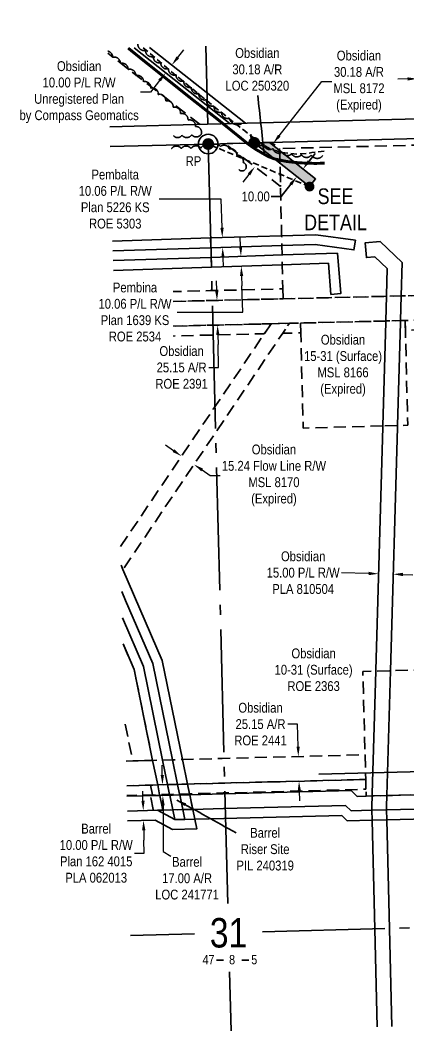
# Model space of a CAD drawing. Extents: x 622103 to 624131, y 5884631 to 5886600.
# Drawn here: x 623014 to 623409, y 5884631 to 5885661 of the extents above; entities that cross this region are included whole.
import ezdxf
from ezdxf.enums import TextEntityAlignment as Align

# ---------------------------------------------------------------- set-up
doc = ezdxf.new("R2010")
doc.units = 0
doc.header["$LTSCALE"] = 5
doc.header["$PDMODE"] = 34
doc.header["$PDSIZE"] = 0.03
for name, pattern in [('0', [1, 1, 0]), ('foc-ACCESSROAD', [3.75, 2.5, -1.25]), ('foc-FLOWLINE', [3.75, 2.5, -1.25]), ('foc-QUARTERLINE', [33, 25, -3, 2, -3]), ('foc-TIELINE', [1.875, 1.25, -0.625]), ('UG_PIPE', [1.875, 1.25, -0.625])]:
    doc.linetypes.add(name, pattern=pattern)
doc.layers.get('Defpoints').update_dxf_attribs({"color": 9})
for name, color, linetype in [('10', 1, 'Continuous'), ('35', 37, 'Continuous'), ('9', 3, 'Continuous'), ('AS-PIPE-UG', 44, 'UG_PIPE'), ('AS-POWER', 104, 'foc-POWER'), ('AS-ROADS', 254, 'Continuous'), ('C-AR', 13, 'foc-ACCESSROAD'), ('C-FLOWLINE', 13, 'foc-FLOWLINE'), ('C-RW', 13, 'Continuous'), ('C-WS', 13, 'foc-ACCESSROAD'), ('DETAIL-T', 7, 'Continuous'), ('F-AR', 190, 'foc-ACCESSROAD'), ('F-EZE', 190, 'foc-FLOWLINE'), ('F-RW', 190, 'Continuous'), ('F-WS', 190, 'foc-ACCESSROAD'), ('L-MON', 1, 'Continuous'), ('L-QSEC', 8, 'foc-QUARTERLINE'), ('L-SEC', 7, 'Continuous'), ('L-SECLBL', 7, 'Continuous'), ('L-TIE', 7, 'foc-TIELINE'), ('P-PROPOSED', 10, 'Continuous'), ('P-PROPOSED-H', 21, 'Continuous'), ('P-TXT', 4, 'Continuous'), ('T-BUSH', 110, '0')]:
    doc.layers.add(name, color=color, linetype=linetype)
for name, color, linetype, lineweight in [('C-AR-T', 13, 'Continuous', 9), ('C-FLOWLINE-T', 13, 'Continuous', 9), ('C-RW-T', 13, 'Continuous', 9), ('C-WS-T', 13, 'Continuous', 9), ('F-RW-T', 190, 'Continuous', 9), ('F-WS-T', 190, 'Continuous', 9)]:
    doc.layers.add(name, color=color, linetype=linetype, lineweight=lineweight)
doc.styles.add('80', font='ARIALN.TTF', dxfattribs={"height": 10})
doc.styles.add('80CG', font='ARIALN.TTF', dxfattribs={"height": 10})
doc.styles.add('80L', font='ARIALN.TTF', dxfattribs={"height": 10})
doc.styles.add('foc-LtypeFont', font='ARIALN.TTF', dxfattribs={"height": 7.35})
doc.styles.add('SIMPLEX', font='ARIALN.TTF')
doc.linetypes.add('foc-POWER', pattern='A,6,-1,["P",foc-LtypeFont,S=0.2,R=0,X=-0.625,Y=-0.75],-1.24,4', length=12.24)
doc.dimstyles.new('Compass 5 000', dxfattribs={"dimscale": 5, "dimtxt": 9, "dimasz": 2, "dimexe": 0.2, "dimexo": 0.0625, "dimgap": 0.5, "dimtad": 0, "dimtih": 1, "dimtoh": 1, "dimzin": 0, "dimdsep": 46, "dimtxsty": '80CG', "dimcen": 0.1, "dimse1": 1, "dimse2": 1, "dimclrd": 256, "dimclrt": 256, "dimaunit": 1, "dimadec": 4, "dimazin": 0, "dimtfac": 0.06, "dimtofl": 0, "dimtmove": 0, "dimatfit": 1, "dimfxl": 0.2, "dimtolj": 1, "dimtzin": 0, "dimlwd": -1, "dimarcsym": 0})

# ---------------------------------------------------------------- blocks, each defined once
blk = doc.blocks.new('fdia')
at = {"color": 255, "const_width": 1}
blk.add_lwpolyline([(-0.5, 0, 1), (0.5, 0, 1)], format="xyb", close=True, dxfattribs=at)
blk = doc.blocks.new('Fdiaa')
blk.add_blockref('fdia', (0, 0))
blk = doc.blocks.new('fdib')
at = {"color": 1, "const_width": 1.6}
blk.add_lwpolyline([(-0.4, 0, 1), (0.4, 0, 1)], format="xyb", close=True, dxfattribs=at)
at = {"color": 1}
blk.add_circle((0, 0), 0.8, dxfattribs=at)
blk = doc.blocks.new('Fdibb')
blk.add_blockref('fdib', (0, 0))
blk = doc.blocks.new('fdicc')
for name in ['Fdibb', 'Fdiaa']:
    blk.add_blockref(name, (0, 0))
blk = doc.blocks.new('FDI')
blk.add_blockref('fdicc', (0, 0))
blk = doc.blocks.new('PLIA')
at = {"color": 255, "const_width": 1}
blk.add_lwpolyline([(-0.5, 0, 1), (0.5, 0, 1)], format="xyb", close=True, dxfattribs=at)
blk = doc.blocks.new('PLIAA')
blk.add_blockref('PLIA', (0, 0))
blk = doc.blocks.new('PLIB')
at = {"color": 1}
blk.add_circle((0, 0), 0.8, dxfattribs=at)
blk = doc.blocks.new('PLIBB')
blk.add_blockref('PLIB', (0, 0))
blk = doc.blocks.new('PLICC')
for name in ['PLIAA', 'PLIBB']:
    blk.add_blockref(name, (0, 0))
blk = doc.blocks.new('PLI')
blk.add_blockref('PLICC', (0, 0))
blk = doc.blocks.new('L-SECLBL')
at = {"layer": '9', "color": 7}
for p, q in [((-5.1, -27.8), (-12.3, -27.8)), ((20.7, -27.8), (13.5, -27.8))]:
    blk.add_line(p, q, dxfattribs=at)
at = {"layer": '10', "color": 2, "style": 'SIMPLEX'}
blk.add_attdef('SEC', text='', height=30, dxfattribs=at).set_placement((0, 0), align=Align.MIDDLE)
at = {"layer": '10', "color": 5, "style": '80L'}
blk.add_attdef('TWP', text='', height=9.5, dxfattribs=at).set_placement((-14.4, -27.4), align=Align.MIDDLE_RIGHT)
blk.add_attdef('RGE', text='', height=9.5, dxfattribs=at).set_placement((3.6, -27.4), align=Align.MIDDLE_CENTER)
blk.add_attdef('MER', text='', height=9.5, dxfattribs=at).set_placement((23.2, -27.4), align=Align.MIDDLE_LEFT)
blk = doc.blocks.new('*D435')
at = {"layer": 'C-AR-T', "transparency": 16777216}
for p, q in [((623296.3, 5884943.3), (623286.3, 5884943.3)), ((623297, 5884920.3), (623296.3, 5884943.3)), ((623298.1, 5884875.2), (623298.4, 5884865.2))]:
    blk.add_line(p, q, dxfattribs=at)
for points in [[(623298.6, 5884920.4), (623295.3, 5884920.3), (623297.2, 5884910.3)], [(623299.8, 5884875.2), (623296.5, 5884875.1), (623297.9, 5884885.2)]]:
    blk.add_solid(points, dxfattribs=at)
at = {"layer": 'Defpoints', "color": 0, "transparency": 16777216}
for p in [(623297.2, 5884910.3), (623299.9, 5884910.4), (623300.6, 5884885.2)]:
    blk.add_point(p, dxfattribs=at)
at = {"layer": 'C-AR-T', "transparency": 16777216, "insert": (623258.6, 5884943.3), "char_height": 10, "attachment_point": 5, "style": '80CG'}
blk.add_mtext('\\A1;Obsidian\\P25.15 A/R\\PROE 2441', dxfattribs=at)
blk = doc.blocks.new('*D436')
at = {"layer": 'C-AR-T', "transparency": 16777216}
for p, q in [((623214, 5885385.3), (623213.7, 5885395.3)), ((623215.1, 5885340.2), (623215.3, 5885330.2)), ((623215.9, 5885306.9), (623215.3, 5885330.2)), ((623205.9, 5885306.9), (623215.9, 5885306.9))]:
    blk.add_line(p, q, dxfattribs=at)
for points in [[(623215.7, 5885385.4), (623212.3, 5885385.3), (623214.2, 5885375.3)], [(623216.7, 5885340.2), (623213.4, 5885340.1), (623214.8, 5885350.2)]]:
    blk.add_solid(points, dxfattribs=at)
at = {"layer": 'Defpoints', "color": 0, "transparency": 16777216}
for p in [(623089.5, 5885372.3), (623090.2, 5885347.2), (623214.8, 5885350.2)]:
    blk.add_point(p, dxfattribs=at)
at = {"layer": 'C-AR-T', "transparency": 16777216, "insert": (623178.1, 5885306.9), "char_height": 10, "attachment_point": 5, "style": '80CG'}
blk.add_mtext('\\A1;Obsidian\\P25.15 A/R\\PROE 2391', dxfattribs=at)
blk = doc.blocks.new('*D437')
at = {"layer": 'C-AR-T', "transparency": 16777216}
for p, q in [((623169.8, 5885222.1), (623161.6, 5885227.8)), ((623199, 5885202.4), (623207.3, 5885196.8)), ((623207.3, 5885196.8), (623217.3, 5885196.8))]:
    blk.add_line(p, q, dxfattribs=at)
for points in [[(623170.8, 5885223.5), (623168.9, 5885220.8), (623178.1, 5885216.5)], [(623200, 5885203.8), (623198.1, 5885201), (623190.8, 5885208)]]:
    blk.add_solid(points, dxfattribs=at)
at = {"layer": 'Defpoints', "color": 0, "transparency": 16777216}
for p in [(623190.8, 5885208), (623141.7, 5885162.6), (623154.3, 5885154.1)]:
    blk.add_point(p, dxfattribs=at)
at = {"layer": 'C-AR-T', "transparency": 16777216, "insert": (623272.3, 5885196.8), "char_height": 10, "attachment_point": 5, "style": '80CG'}
blk.add_mtext('\\A1;Obsidian\\P15.24 Flow Line R/W\\PMSL 8170\\P(Expired)', dxfattribs=at)
blk = doc.blocks.new('*D438')
at = {"layer": 'C-AR-T', "transparency": 16777216}
for p, q in [((623277.7, 5885543.2), (623321.2, 5885598.4)), ((623321.2, 5885598.4), (623331.2, 5885598.4)), ((623246.8, 5885503.8), (623240.6, 5885496))]:
    blk.add_line(p, q, dxfattribs=at)
for points in [[(623276.4, 5885544.2), (623279, 5885542.2), (623271.5, 5885535.3)], [(623245.5, 5885504.8), (623248.1, 5885502.8), (623252.9, 5885511.7)]]:
    blk.add_solid(points, dxfattribs=at)
at = {"layer": 'Defpoints', "color": 0, "transparency": 16777216}
for p in [(623271.5, 5885535.3), (623276.7, 5885531.2), (623258.1, 5885507.6)]:
    blk.add_point(p, dxfattribs=at)
at = {"layer": 'C-AR-T', "transparency": 16777216, "insert": (623359, 5885598.4), "char_height": 10, "attachment_point": 5, "style": '80CG'}
blk.add_mtext('\\A1;Obsidian\\P30.18 A/R\\PMSL 8172\\P(Expired)', dxfattribs=at)
blk = doc.blocks.new('*D441')
at = {"layer": 'C-FLOWLINE-T', "transparency": 16777216}
for p, q in [((623438.6, 5885601.9), (623448.6, 5885602.2)), ((623408.6, 5885601.1), (623398.6, 5885600.8))]:
    blk.add_line(p, q, dxfattribs=at)
for points in [[(623408.5, 5885602.7), (623408.6, 5885599.4), (623418.6, 5885601.3)], [(623438.6, 5885603.5), (623438.7, 5885600.2), (623428.6, 5885601.6)]]:
    blk.add_solid(points, dxfattribs=at)
at = {"layer": 'Defpoints', "color": 0, "transparency": 16777216}
for p in [(623418.8, 5885593.2), (623428.6, 5885601.6), (623428.9, 5885593.5)]:
    blk.add_point(p, dxfattribs=at)
at = {"layer": 'C-FLOWLINE-T', "transparency": 16777216, "insert": (623503.6, 5885602.2), "char_height": 10, "attachment_point": 5, "style": '80CG'}
blk.add_mtext('\\A1;Obsidian\\P10.06 Flow Line R/W\\PPLA 3936', dxfattribs=at)
blk = doc.blocks.new('*D431')
at = {"layer": 'Defpoints', "color": 0, "transparency": 16777216}
for p in [(623165.2, 5884855.8), (623139.2, 5884845.1), (623165.4, 5884845.8)]:
    blk.add_point(p, dxfattribs=at)
at = {"layer": 'F-RW-T', "transparency": 16777216}
for p, q in [((623138.7, 5884865.1), (623138.5, 5884875.1)), ((623139.5, 5884835.1), (623139.7, 5884825.1)), ((623140.1, 5884811.7), (623139.7, 5884825.1)), ((623130.1, 5884811.7), (623140.1, 5884811.7))]:
    blk.add_line(p, q, dxfattribs=at)
for points in [[(623140.4, 5884865.2), (623137.1, 5884865.1), (623139, 5884855.1)], [(623141.2, 5884835.2), (623137.8, 5884835.1), (623139.2, 5884845.1)]]:
    blk.add_solid(points, dxfattribs=at)
at = {"layer": 'F-RW-T', "transparency": 16777216, "insert": (623091, 5884811.7), "char_height": 10, "attachment_point": 5, "style": '80CG'}
blk.add_mtext('\\A1;Barrel\\P10.00 P/L R/W\\PPlan 162 4015\\PPLA 062013', dxfattribs=at)
blk = doc.blocks.new('*D432')
at = {"layer": 'C-RW-T', "transparency": 16777216}
for p, q in [((623368.9, 5885096.9), (623341.2, 5885097.7)), ((623403.9, 5885095.9), (623413.9, 5885095.6))]:
    blk.add_line(p, q, dxfattribs=at)
for points in [[(623369, 5885098.6), (623368.9, 5885095.2), (623378.9, 5885096.6)], [(623404, 5885097.6), (623403.9, 5885094.2), (623393.9, 5885096.2)]]:
    blk.add_solid(points, dxfattribs=at)
at = {"layer": 'Defpoints', "color": 0, "transparency": 16777216}
for p in [(623380.2, 5885142.7), (623395.2, 5885142.2), (623378.9, 5885096.6)]:
    blk.add_point(p, dxfattribs=at)
at = {"layer": 'C-RW-T', "transparency": 16777216, "insert": (623302.1, 5885097.7), "char_height": 10, "attachment_point": 5, "style": '80CG'}
blk.add_mtext('\\A1;Obsidian\\P15.00 P/L R/W\\PPLA 810504', dxfattribs=at)
blk = doc.blocks.new('*D458')
at = {"layer": 'Defpoints', "color": 0, "transparency": 16777216}
for p in [(623301.9, 5885509.3), (623305.4, 5885506.6), (623299.2, 5885498.7)]:
    blk.add_point(p, dxfattribs=at)
at = {"layer": 'P-TXT', "transparency": 16777216}
for p, q in [((623308.1, 5885517.2), (623314.3, 5885525)), ((623289.5, 5885493.7), (623279.6, 5885481.2)), ((623279.6, 5885481.2), (623269.6, 5885481.2))]:
    blk.add_line(p, q, dxfattribs=at)
for points in [[(623306.8, 5885518.2), (623309.4, 5885516.1), (623301.9, 5885509.3)], [(623288.2, 5885494.7), (623290.8, 5885492.6), (623295.7, 5885501.5)]]:
    blk.add_solid(points, dxfattribs=at)
at = {"layer": 'P-TXT', "transparency": 16777216, "insert": (623253.7, 5885481.2), "char_height": 10, "attachment_point": 5, "style": '80CG'}
blk.add_mtext('\\A1;10.00', dxfattribs=at)
blk = doc.blocks.new('*U462')
at = {"layer": '35', "color": 3}
blk.add_circle((0, 0), 10, dxfattribs=at)
at = {"layer": '35', "color": 3, "style": '80'}
blk.add_attdef('RP_001', (-23, -22.4), '', height=10, dxfattribs=at)
blk = doc.blocks.new('*D465')
at = {"layer": 'C-RW-T', "transparency": 16777216}
for p, q in [((623174.3, 5885623), (623180.5, 5885630.9)), ((623155.7, 5885599.5), (623146.3, 5885587.6)), ((623146.3, 5885587.6), (623136.3, 5885587.6))]:
    blk.add_line(p, q, dxfattribs=at)
for points in [[(623173, 5885624.1), (623175.6, 5885622), (623168.1, 5885615.2)], [(623154.4, 5885600.5), (623157, 5885598.5), (623161.9, 5885607.3)]]:
    blk.add_solid(points, dxfattribs=at)
at = {"layer": 'Defpoints', "color": 0, "transparency": 16777216}
for p in [(623161.9, 5885607.3), (623178, 5885607.4), (623171.8, 5885599.5)]:
    blk.add_point(p, dxfattribs=at)
at = {"layer": 'C-RW-T', "transparency": 16777216, "insert": (623073.6, 5885587.6), "char_height": 10, "attachment_point": 5, "style": '80CG'}
blk.add_mtext('\\A1;Obsidian\\P10.00 P/L R/W\\PUnregistered Plan\\Pby Compass Geomatics', dxfattribs=at)

msp = doc.modelspace()

# ---------------------------------------------------------------- hatches: boundary and pattern name
at = {"layer": 'P-PROPOSED-H'}
h = msp.add_hatch(color=256, dxfattribs=at)
h.dxf.hatch_style = 1
h.paths.add_polyline_path([(623267.751, 5885536.369), (623314.801, 5885499.145), (623308.599, 5885491.305), (623252.165, 5885535.953)])

# ---------------------------------------------------------------- linework, layer by layer
at = {"layer": 'AS-PIPE-UG', "flags": 128}
msp.add_lwpolyline([(623138.876, 5885632.93), (623163.056, 5885612.35), (623210.656, 5885573.289), (623242.458, 5885548.024), (623260.562, 5885534.066), (623270.342, 5885528.936), (623280.272, 5885526.092), (623296.156, 5885524.391), (623306.587, 5885525.049), (623310.86, 5885525.942), (623325.239, 5885527.808)], dxfattribs=at)
at = {"layer": 'AS-POWER', "flags": 128}
msp.add_lwpolyline([(623318.064, 5884892.205), (623437.719, 5884895.517)], dxfattribs=at)
at = {"layer": 'AS-ROADS', "const_width": 2.999, "flags": 128}
msp.add_lwpolyline([(623123.564, 5885632.522), (623136.991, 5885621.687), (623187.531, 5885581.355), (623213.506, 5885560.986), (623246.938, 5885533.947), (623254.996, 5885528.562), (623266.335, 5885522.031), (623272.968, 5885519.514), (623285.17, 5885516.93), (623297.989, 5885515.52), (623313.938, 5885514.96), (623324.073, 5885515.16)], dxfattribs=at)
at = {"layer": 'C-AR'}
msp.add_line((623197.087, 5885554.604), (623102.847, 5885627.189), dxfattribs=at)
at = {"layer": 'C-AR', "flags": 128}
msp.add_lwpolyline([(623278.105, 5885530.158), (623278.99, 5885491.52), (623222.334, 5885535.157), (623269.948, 5885536.428), (623278.105, 5885530.158)], close=True, dxfattribs=at)
for points in [[(623109.421, 5885372.799), (623207.643, 5885375.164), (623281.616, 5885376.946), (623387.058, 5885379.486), (623402.083, 5885379.847), (623433.833, 5885380.613), (623434.415, 5885355.458), (623406.064, 5885354.775), (623401.358, 5885354.662), (623386.332, 5885354.3), (623299.415, 5885352.207), (623288.08, 5885351.934), (623269.367, 5885351.483), (623208.286, 5885350.012), (623110.071, 5885347.646)], [(623694, 5884643.08), (623594.192, 5884739.966), (623504.668, 5884826.876), (623494.332, 5884836.909), (623482.678, 5884848.222), (623472.63, 5884857.977), (623457.809, 5884872.364), (623387.405, 5884870.489), (623372.38, 5884870.092), (623366.307, 5884869.93), (623366.119, 5884876.978), (623365.853, 5884886.981), (623365.185, 5884912.136), (623362.928, 5884996.986), (623376.047, 5884997.335), (623391.073, 5884997.748), (623432.66, 5884998.843), (623442.662, 5884999.108), (623467.818, 5884999.778), (623474.451, 5884999.954), (623489.986, 5885000.367), (623492.007, 5884924.323), (623492.024, 5884923.712), (623492.81, 5884894.152), (623492.826, 5884893.539), (623493.076, 5884884.15), (623493.364, 5884873.309), (623503.712, 5884863.292), (623510.919, 5884856.328), (623629.342, 5884740.892), (623728.835, 5884644.007)], [(623121.491, 5884905.667), (623128.279, 5884905.848), (623148.593, 5884906.387), (623158.75, 5884906.657), (623168.902, 5884906.925), (623179.054, 5884907.195), (623219.576, 5884908.271), (623365.185, 5884912.136), (623365.853, 5884886.981), (623220.219, 5884883.115), (623184.169, 5884882.156), (623174.017, 5884881.887), (623163.865, 5884881.617), (623153.708, 5884881.347), (623122.141, 5884880.509)]]:
    msp.add_lwpolyline(points, dxfattribs=at)
at = {"layer": 'C-FLOWLINE', "flags": 128}
for points in [[(623109.161, 5885382.862), (623207.386, 5885385.23), (623281.385, 5885387.014), (623281.616, 5885376.946), (623207.643, 5885375.164), (623109.421, 5885372.799)], [(623115.838, 5885124.439), (623210.474, 5885264.387), (623262.488, 5885341.309), (623269.367, 5885351.483), (623288.08, 5885351.934), (623281.2, 5885341.759), (623211.145, 5885238.159), (623118.27, 5885100.812), (623116.516, 5885098.218)]]:
    msp.add_lwpolyline(points, dxfattribs=at)
at = {"layer": 'C-RW'}
for points in [[(623145.479, 5885633.106), (623243.15, 5885555.833), (623227.564, 5885555.417), (623129.893, 5885632.69)], [(623377.47, 5884634.657), (623375.082, 5884734.204), (623372.412, 5884845.49), (623372.172, 5884855.488), (623372.075, 5884859.535), (623372.38, 5884870.092), (623372.453, 5884872.633), (623376.047, 5884997.335), (623376.072, 5884998.201), (623383.218, 5885246.227), (623383.25, 5885247.32), (623386.297, 5885353.085), (623386.332, 5885354.3), (623387.058, 5885379.486), (623387.08, 5885380.27), (623387.873, 5885407.77), (623375.128, 5885419.778), (623366.64, 5885419.026), (623365.316, 5885433.977), (623380.516, 5885435.323), (623403.07, 5885414.073), (623402.083, 5885379.847), (623401.358, 5885354.662), (623401.3, 5885352.653), (623398.276, 5885247.72), (623398.221, 5885245.793), (623391.073, 5884997.748), (623387.405, 5884870.489), (623387.089, 5884859.498), (623387.176, 5884855.859), (623387.416, 5884845.861), (623390.085, 5884734.598), (623392.474, 5884635.056)]]:
    msp.add_lwpolyline(points, dxfattribs=at)
at = {"layer": 'C-WS', "flags": 128}
for points in [[(623433.612, 5885390.6), (623433.833, 5885380.613), (623402.083, 5885379.847), (623387.058, 5885379.486), (623281.616, 5885376.946), (623281.385, 5885387.014), (623280.822, 5885411.573), (623280.592, 5885421.626), (623280.373, 5885431.157), (623280.143, 5885441.21), (623278.99, 5885491.52), (623278.105, 5885530.158), (623420.398, 5885533.586), (623430.455, 5885533.828), (623433.612, 5885390.6)], [(623383.25, 5885247.32), (623302.169, 5885245.164), (623299.672, 5885342.204), (623299.415, 5885352.207), (623386.332, 5885354.3), (623401.358, 5885354.662), (623406.064, 5885354.775), (623406.322, 5885344.774), (623408.811, 5885248), (623398.276, 5885247.72), (623383.25, 5885247.32)]]:
    msp.add_lwpolyline(points, close=True, dxfattribs=at)
at = {"layer": 'F-AR', "flags": 128}
msp.add_lwpolyline([(623118.407, 5885025.02), (623129.672, 5884999.017), (623148.593, 5884906.387), (623128.279, 5884905.848), (623120.503, 5884943.916)], dxfattribs=at)
msp.add_lwpolyline([(623165.899, 5884871.661), (623166.07, 5884870.825), (623155.91, 5884870.568), (623148.749, 5884870.386), (623148.583, 5884871.197), (623146.547, 5884881.156), (623153.708, 5884881.347), (623163.865, 5884881.618), (623165.899, 5884871.661)], close=True, dxfattribs=at)
at = {"layer": 'F-EZE', "flags": 128}
for points in [[(623434.415, 5885355.458), (623442.662, 5884999.108), (623432.66, 5884998.843), (623424.643, 5885345.214), (623406.322, 5885344.774), (623406.064, 5885354.775), (623434.415, 5885355.458)], [(623299.415, 5885352.207), (623299.672, 5885342.204), (623281.2, 5885341.759), (623288.08, 5885351.934), (623299.415, 5885352.207)]]:
    msp.add_lwpolyline(points, close=True, dxfattribs=at)
for points in [[(623110.071, 5885347.646), (623208.286, 5885350.012), (623269.367, 5885351.483), (623262.488, 5885341.309), (623208.541, 5885340.01), (623110.329, 5885337.644)], [(623122.141, 5884880.509), (623153.708, 5884881.347), (623163.865, 5884881.617), (623174.017, 5884881.887), (623184.169, 5884882.156), (623220.219, 5884883.115), (623365.853, 5884886.981), (623366.119, 5884876.978), (623220.474, 5884873.112), (623186.202, 5884872.2), (623176.05, 5884871.931), (623165.899, 5884871.661), (623155.742, 5884871.39), (623122.4, 5884870.491)]]:
    msp.add_lwpolyline(points, dxfattribs=at)
at = {"layer": 'F-RW'}
for points in [[(623107.792, 5885435.826), (623207.709, 5885438.95), (623207.969, 5885428.898), (623108.052, 5885425.775)], [(623108.308, 5885415.857), (623208.219, 5885419.204), (623208.479, 5885409.152), (623108.568, 5885405.804)], [(623116.333, 5885105.283), (623118.27, 5885100.812), (623158.447, 5885008.079), (623179.054, 5884907.195), (623184.169, 5884882.156), (623186.202, 5884872.2), (623186.378, 5884871.34), (623189.429, 5884856.404), (623191.462, 5884846.452), (623193.494, 5884836.502), (623168.735, 5884835.872), (623151.119, 5884845.429), (623123.066, 5884844.718)], [(623117.023, 5885078.569), (623120.98, 5885069.443), (623148.857, 5885005.059), (623168.902, 5884906.925), (623174.017, 5884881.887), (623176.05, 5884871.931), (623176.224, 5884871.082), (623179.275, 5884856.146), (623189.429, 5884856.404), (623220.881, 5884857.202), (623345.37, 5884860.362), (623351.041, 5884854.964), (623372.172, 5884855.488), (623387.176, 5884855.859), (623472.63, 5884857.977)], [(623122.807, 5884854.713), (623153.539, 5884855.492), (623171.153, 5884845.937), (623181.308, 5884846.194), (623179.275, 5884856.146), (623176.224, 5884871.082), (623176.05, 5884871.931), (623174.017, 5884881.887), (623168.902, 5884906.925), (623148.857, 5885005.059), (623120.98, 5885069.443), (623117.023, 5885078.569)], [(623482.678, 5884848.222), (623387.416, 5884845.861), (623372.412, 5884845.49), (623347.146, 5884844.864), (623341.478, 5884850.261), (623221.136, 5884847.205), (623191.462, 5884846.452), (623181.308, 5884846.194), (623171.153, 5884845.937), (623169.121, 5884855.888), (623166.07, 5884870.825), (623165.899, 5884871.661), (623163.865, 5884881.617), (623158.75, 5884906.657), (623139.267, 5885002.04), (623117.715, 5885051.798)], [(623117.715, 5885051.798), (623139.267, 5885002.04), (623158.75, 5884906.657), (623163.865, 5884881.617), (623165.899, 5884871.661), (623166.07, 5884870.825), (623169.121, 5884855.888), (623158.961, 5884855.63), (623155.91, 5884870.567), (623155.742, 5884871.39), (623153.708, 5884881.347), (623148.593, 5884906.387), (623129.672, 5884999.017), (623118.407, 5885025.02)], [(623122.42, 5884869.723), (623155.91, 5884870.567), (623166.07, 5884870.825), (623168.744, 5884870.893), (623176.224, 5884871.082), (623186.378, 5884871.34), (623220.497, 5884872.207), (623351.212, 5884875.529), (623357.342, 5884869.692), (623366.307, 5884869.93), (623372.38, 5884870.092), (623387.405, 5884870.489), (623457.809, 5884872.364)], [(623472.63, 5884857.977), (623387.176, 5884855.859), (623372.172, 5884855.488), (623351.041, 5884854.964), (623345.37, 5884860.362), (623220.881, 5884857.202), (623189.429, 5884856.404), (623179.275, 5884856.146), (623169.121, 5884855.888), (623158.961, 5884855.63), (623153.539, 5884855.492), (623122.807, 5884854.713)]]:
    msp.add_lwpolyline(points, dxfattribs=at)
for points in [[(623355.33, 5885436.71), (623353.946, 5885426.75), (623314.468, 5885432.222), (623280.373, 5885431.157), (623207.969, 5885428.898), (623207.709, 5885438.95), (623280.143, 5885441.21), (623315.01, 5885442.299), (623355.33, 5885436.71)], [(623337.005, 5885423.514), (623340.392, 5885382.282), (623330.381, 5885381.451), (623327.776, 5885413.144), (623280.822, 5885411.573), (623208.479, 5885409.152), (623208.219, 5885419.204), (623280.592, 5885421.626), (623337.005, 5885423.514)]]:
    msp.add_lwpolyline(points, close=True, dxfattribs=at)
at = {"layer": 'F-RW-T'}
for p, q in [((623238.306, 5885430.213), (623237.972, 5885440.204)), ((623220.273, 5885419.274), (623220.584, 5885409.279)), ((623239.311, 5885400.182), (623239.645, 5885390.191)), ((623158.413, 5884891.475), (623158.159, 5884901.472))]:
    msp.add_line(p, q, dxfattribs=at)
msp.add_lwpolyline([(623219.335, 5885449.315), (623218.423, 5885478.538), (623155.403, 5885478.538)], dxfattribs=at)
at = {"layer": 'F-RW-T', "flags": 128}
msp.add_lwpolyline([(623159.196, 5884860.647), (623159.45, 5884813.33), (623167.174, 5884808.561)], dxfattribs=at)
at = {"layer": 'F-RW-T'}
for points in [[(623221.001, 5885449.367), (623217.669, 5885449.263), (623219.647, 5885439.32)], [(623221.938, 5885419.326), (623218.607, 5885419.222), (623219.961, 5885429.269)], [(623239.971, 5885430.269), (623236.641, 5885430.157), (623238.64, 5885420.222)], [(623240.976, 5885400.238), (623237.646, 5885400.126), (623238.977, 5885410.173)], [(623160.079, 5884891.518), (623156.747, 5884891.433), (623158.667, 5884881.478)], [(623160.862, 5884860.689), (623157.53, 5884860.605), (623158.942, 5884870.644)]]:
    msp.add_solid(points, dxfattribs=at)
at = {"layer": 'F-WS', "flags": 128}
msp.add_lwpolyline([(623186.378, 5884871.34), (623189.429, 5884856.404), (623179.275, 5884856.146), (623169.121, 5884855.888), (623158.961, 5884855.63), (623153.538, 5884855.492), (623149.45, 5884855.389), (623146.398, 5884870.327), (623148.749, 5884870.387), (623155.91, 5884870.568), (623166.07, 5884870.825), (623168.744, 5884870.893), (623176.224, 5884871.083), (623186.378, 5884871.34)], close=True, dxfattribs=at)
at = {"layer": 'L-QSEC'}
for p, q in [((623204.737, 5885554.808), (623202.761, 5885634.635)), ((623205.235, 5885534.701), (623225.237, 5884760.607)), ((623260.495, 5884731.544), (624031.373, 5884752.057)), ((623126.082, 5884727.967), (623191.262, 5884729.702)), ((623227.044, 5884690.656), (623228.594, 5884630.695))]:
    msp.add_line(p, q, dxfattribs=at)
at = {"layer": 'L-SEC'}
for p, q in [((623204.698, 5885554.807), (624009.778, 5885576.291)), ((623104.787, 5885552.14), (623204.698, 5885554.807)), ((623205.235, 5885534.701), (624010.315, 5885556.185)), ((623105.306, 5885532.034), (623205.235, 5885534.701))]:
    msp.add_line(p, q, dxfattribs=at)
at = {"layer": 'L-TIE'}
msp.add_line((623308.599, 5885491.305), (623205.235, 5885534.701), dxfattribs=at)
at = {"layer": 'P-PROPOSED'}
msp.add_lwpolyline([(623267.751, 5885536.369), (623314.801, 5885499.145), (623308.599, 5885491.305), (623252.165, 5885535.953)], close=True, dxfattribs=at)
at = {"layer": 'T-BUSH', "flags": 128}
for points in [[(623133.557, 5885636.51, 0.52056705), (623141.349, 5885630.249, 0.52056705), (623149.142, 5885623.987, 0.52056705), (623156.934, 5885617.726, 0.52056705), (623164.727, 5885611.465, 0.52056705), (623172.52, 5885605.203, 0.52056705), (623180.258, 5885598.876, 0.52056705), (623187.973, 5885592.518, 0.52056705), (623195.687, 5885586.161, 0.52056705), (623203.402, 5885579.804, 0.52056705), (623211.116, 5885573.447, 0.52056705), (623218.882, 5885567.153, 0.52056705), (623226.778, 5885561.022, 0.52056705), (623239.66, 5885555.646)], [(623102.792, 5885629.348, -0.3754827), (623107.759, 5885623.036, -0.52056705), (623115.641, 5885616.888, -0.52056705), (623123.523, 5885610.739, -0.52056705), (623131.405, 5885604.591, -0.52056705), (623139.101, 5885598.215, -0.52056705), (623146.69, 5885591.708, -0.52056705), (623154.279, 5885585.201, -0.52056705), (623161.868, 5885578.695, -0.52056705), (623169.457, 5885572.188, -0.52056705), (623177.045, 5885565.681, -0.52056705), (623184.634, 5885559.174, -0.52056705), (623192.223, 5885552.667, -0.52056705), (623198.163, 5885544.8, -0.52056705), (623188.457, 5885544.171, -0.52056705), (623178.472, 5885543.696, -0.52056705), (623169.851, 5885543.286)], [(623249.084, 5885544.464, 0.52056705), (623253.08, 5885538.356, 0.52056705), (623262.003, 5885533.851, 0.52056705), (623271.234, 5885530.022, 0.52056705), (623280.571, 5885526.512, 0.52056705), (623290.389, 5885524.631, 0.52056705), (623300.325, 5885523.797, 0.52056705), (623310.315, 5885523.438, 0.52056705), (623322.163, 5885522.868, 0.52056705)], [(623167.816, 5885529.988, -0.52056705), (623177.812, 5885530.035, -0.52056705), (623187.809, 5885530.082, -0.52056705), (623197.783, 5885530.636, -0.52056705), (623207.745, 5885531.463, -0.52056705), (623217.707, 5885532.289, -0.52056705), (623226.728, 5885529.694, -0.52056705), (623234.343, 5885523.264, -0.52056705), (623240.935, 5885515.821, -0.52056705), (623243.323, 5885509.253, -0.52056705), (623236.417, 5885508.797, -0.52056705)]]:
    msp.add_lwpolyline(points, format="xyb", dxfattribs=at)

# ---------------------------------------------------------------- block references
at = {"xscale": 0.99964397, "yscale": 0.99964397, "zscale": 0.99964397}
msp.add_blockref('*U462', (623205.235, 5885534.701), dxfattribs=at).add_auto_attribs({'RP_001': 'RP'})
at = {"layer": 'L-MON', "xscale": 4.999999999999991, "yscale": 4.999999999999991, "zscale": 4.999999999999991}
for name, p in [('FDI', (623205.235, 5885534.701)), ('PLI', (623308.599, 5885491.305))]:
    msp.add_blockref(name, p, dxfattribs=at)
at = {"layer": 'L-MON', "color": 3, "xscale": 4.99821985, "yscale": 4.99821985, "zscale": 4.99821985}
msp.add_blockref('FDI', (623252.169, 5885535.948), dxfattribs=at)
at = {"layer": 'L-SECLBL', "color": 3, "xscale": 0.99964397, "yscale": 0.99964397, "zscale": 0.99964397}
msp.add_blockref('L-SECLBL', (623226.011, 5884730.626), dxfattribs=at).add_auto_attribs({'SEC': '31', 'TWP': '47', 'RGE': '8', 'MER': '5'})

# ---------------------------------------------------------------- texts
at = {"layer": 'C-AR-T', "insert": (623255.39, 5885610.773), "char_height": 9.99648, "attachment_point": 5, "style": '80CG'}
msp.add_mtext('\\A1;Obsidian\\P30.18 A/R\\PLOC 250320', dxfattribs=at)
at = {"layer": 'C-WS-T', "insert": (623342.761, 5885308.724), "char_height": 10, "width": 78.99495, "attachment_point": 5, "style": '80CG'}
msp.add_mtext('\\A1;Obsidian\\P15-31 (Surface)\\PMSL 8166\\P(Expired)', dxfattribs=at)
at = {"layer": 'DETAIL-T', "color": 3, "insert": (623335.102, 5885468.158), "char_height": 15.982, "width": 63.56448, "attachment_point": 5, "style": '80CG'}
msp.add_mtext('SEE\\PDETAIL', dxfattribs=at)
at = {"layer": 'F-RW-T', "char_height": 10, "attachment_point": 5, "style": '80CG'}
for s, insert in [('\\A1;Pembalta\\P10.06 P/L R/W\\PPlan 5226 KS\\PROE 5303', (623110.416, 5885478.538)), ('\\A1;Barrel\\P17.00 A/R\\PLOC 241771', (623183.689, 5884786.179))]:
    msp.add_mtext(s, dxfattribs=dict(at, insert=insert))
at = {"layer": 'F-WS-T', "insert": (623263.338, 5884815.783), "char_height": 10, "width": 78.99495, "attachment_point": 5, "style": '80CG'}
msp.add_mtext('\\A1;Barrel\\PRiser Site\\PPIL 240319', dxfattribs=at)

# ---------------------------------------------------------------- dimensions: what is measured, and where the dimension line sits
at = {"layer": 'C-AR-T'}
for base, p1, p2, angle, text, picture, middle in [((623271.537, 5885535.322), (623258.148, 5885507.583), (623276.741, 5885531.231), 51.82339, 'Obsidian\\P30.18 A/R\\PMSL 8172\\P(Expired)', '*D438', (623359.042, 5885598.435)), ((623190.755, 5885208.007), (623141.658, 5885162.622), (623154.29, 5885154.08), 325.933292, 'Obsidian\\P15.24 Flow Line R/W\\PMSL 8170\\P(Expired)', '*D437', (623272.323, 5885196.803)), ((623297.216, 5884910.332), (623300.558, 5884885.248), (623299.89, 5884910.403), 91.520478, 'Obsidian\\P25.15 A/R\\PROE 2441', '*D435', (623258.596, 5884943.292))]:
    dim = msp.add_linear_dim(base=base, p1=p1, p2=p2, angle=angle, text=text, dimstyle='Compass 5 000', dxfattribs=at)
    dim.commit()
    dim.dimension.update_dxf_attribs({"geometry": picture, "text_midpoint": middle, "dimtype": 161})
dim = msp.add_linear_dim(base=(623214.837, 5885350.17), p1=(623089.549, 5885372.32), p2=(623090.155, 5885347.167), angle=271.379852, text='Obsidian\\P25.15 A/R\\PROE 2391', dimstyle='Compass 5 000', override={"dimtmove": 1}, dxfattribs=at)
dim.commit()
dim.dimension.update_dxf_attribs({"geometry": '*D436', "text_midpoint": (623190.728, 5885306.928), "dimtype": 161})
at = {"layer": 'C-FLOWLINE-T'}
dim = msp.add_linear_dim(base=(623428.632, 5885601.613), p1=(623418.788, 5885593.221), p2=(623428.851, 5885593.493), angle=1.545704, text='Obsidian\\P10.06 Flow Line R/W\\PPLA 3936', dimstyle='Compass 5 000', dxfattribs=at)
dim.commit()
dim.dimension.update_dxf_attribs({"geometry": '*D441', "text_midpoint": (623503.624, 5885602.153), "dimtype": 161})
at = {"layer": 'C-RW-T'}
for base, p1, p2, angle, text, picture, middle in [((623161.929, 5885607.345), (623178.026, 5885607.356), (623171.824, 5885599.517), 231.6503, 'Obsidian\\P10.00 P/L R/W\\PUnregistered Plan\\Pby Compass Geomatics', '*D465', (623073.57, 5885587.58)), ((623378.907, 5885096.607), (623395.237, 5885142.234), (623380.234, 5885142.667), 178.349506, 'Obsidian\\P15.00 P/L R/W\\PPLA 810504', '*D432', (623302.148, 5885097.692))]:
    dim = msp.add_linear_dim(base=base, p1=p1, p2=p2, angle=angle, text=text, dimstyle='Compass 5 000', dxfattribs=at)
    dim.commit()
    dim.dimension.update_dxf_attribs({"geometry": picture, "text_midpoint": middle, "dimtype": 161})
at = {"layer": 'F-RW-T', "color": 3}
dim = msp.add_linear_dim(base=(623139.242, 5884845.128), p1=(623165.191, 5884855.787), p2=(623165.444, 5884845.792), angle=271.452593, text='Barrel\\P10.00 P/L R/W\\PPlan 162 4015\\PPLA 062013', dimstyle='Compass 5 000', override={"dimtmove": 1}, dxfattribs=at)
dim.commit()
dim.dimension.update_dxf_attribs({"geometry": '*D431', "text_midpoint": (623134.068, 5884811.683), "dimtype": 161})
at = {"layer": 'P-TXT'}
dim = msp.add_linear_dim(base=(623301.921, 5885509.335), p1=(623299.191, 5885498.749), p2=(623305.393, 5885506.588), angle=51.6503, text='10.00', dimstyle='Compass 5 000', dxfattribs=at)
dim.commit()
dim.dimension.update_dxf_attribs({"geometry": '*D458', "text_midpoint": (623253.71, 5885481.183), "dimtype": 161})

# ---------------------------------------------------------------- leaders
at = {"layer": 'C-AR-T', "path_type": 1}
msp.add_leader([(623262.27, 5885525.011), (623255.794, 5885584.074)], dimstyle='Compass 5 000', override={"dimgap": 0.5, "dimtad": 0}, dxfattribs=at)
at = {"layer": 'F-RW-T', "path_type": 1}
msp.add_leader([(623173.251, 5884865.959), (623233.693, 5884832.507)], dimstyle='Compass 5 000', override={"dimgap": 0.5, "dimtad": 0}, dxfattribs=at)

# ---------------------------------------------------------------- next in the draw order: texts
at = {"layer": 'C-WS-T', "insert": (623312.74, 5884998.689), "char_height": 10, "width": 78.99495, "attachment_point": 5, "style": '80CG', "bg_fill": 3, "box_fill_scale": 1.15, "bg_fill_color": 256, "bg_fill_true_color": 256, "bg_fill_transparency": 0}
msp.add_mtext('\\A1;Obsidian\\P10-31 (Surface)\\PROE 2363', dxfattribs=at)
at = {"layer": 'F-RW-T', "insert": (623130.587, 5885363.418), "char_height": 9.99644, "attachment_point": 5, "style": '80CG', "bg_fill": 3, "box_fill_scale": 1.15, "bg_fill_color": 256, "bg_fill_true_color": 256, "bg_fill_transparency": 0}
msp.add_mtext('\\A1;Pembina\\P10.06 P/L R/W\\PPlan 1639 KS\\PROE 2534', dxfattribs=at)

# ---------------------------------------------------------------- next in the draw order: linework, layer by layer
at = {"layer": 'F-RW-T'}
msp.add_lwpolyline([(623173.67, 5885363.418), (623240.541, 5885363.418), (623239.645, 5885390.191)], dxfattribs=at)

doc.saveas('drawing.dxf')
